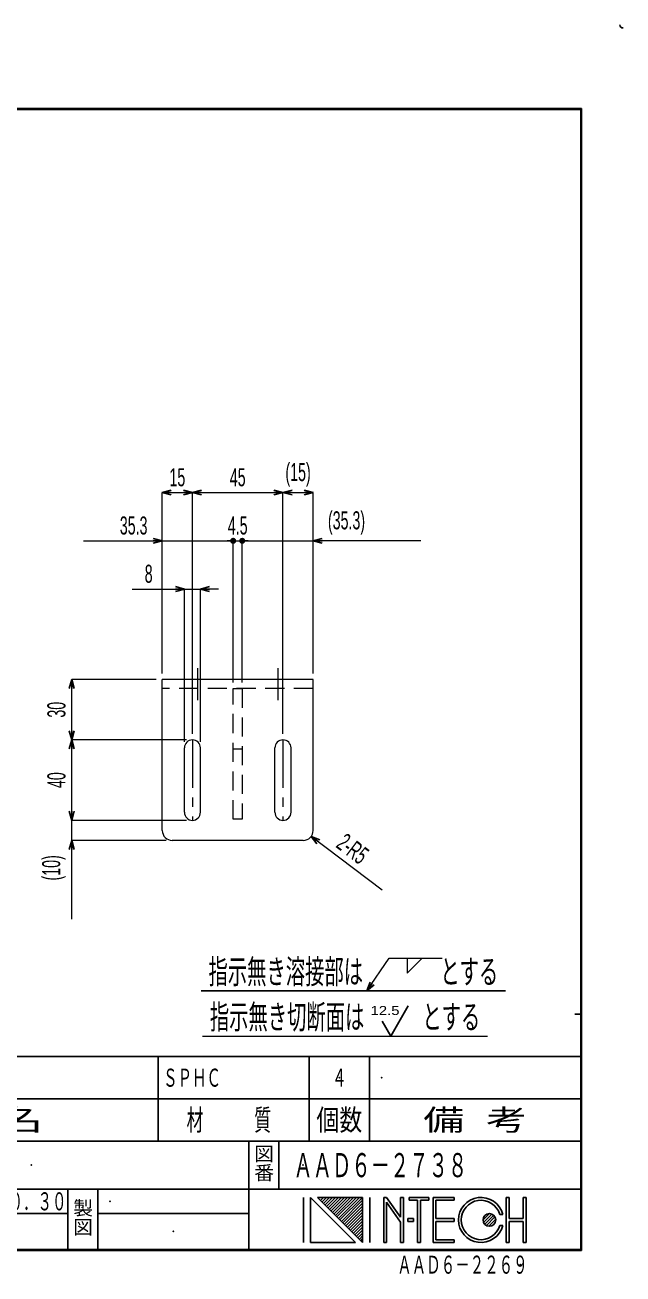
# Model space of a CAD drawing. Header units: millimetres. Extents: x -446 to 446, y -315 to 315.
# Drawn here: x 148 to 446, y -306 to 315 of the extents above; entities that cross this region are included whole.
import ezdxf
from ezdxf.enums import TextEntityAlignment as Align

# ---------------------------------------------------------------- set-up
doc = ezdxf.new("R2010")
doc.units = ezdxf.units.MM
doc.header["$LTSCALE"] = 0.75
doc.header["$PDSIZE"] = 1
doc.linetypes.add('CENTER', pattern=[50.8, 31.75, -6.35, 6.35, -6.35])
doc.linetypes.add('DASHED', pattern=[19.05, 12.7, -6.35])
for name, color, linetype in [('Layer0012', 7, 'Continuous'), ('Layer0013', 7, 'Continuous'), ('Layer0014', 7, 'Continuous')]:
    doc.layers.add(name, color=color, linetype=linetype)
doc.styles.add('dcStyle0', font='ＭＳ Ｐゴシック', dxfattribs={"width": 0.6})
doc.styles.add('dcStyle1', font='@ＭＳ Ｐゴシック', dxfattribs={"width": 0.8})
doc.dimstyles.new('dc_Radial01', dxfattribs={"dimtxt": 9, "dimasz": 4.500339, "dimexe": 0, "dimexo": 3, "dimgap": 3, "dimtad": 3, "dimdec": 1, "dimdsep": 46, "dimtxsty": 'dcStyle0', "dimblk1": 'OPEN30', "dimblk2": 'OPEN30', "dimsah": 1, "dimcen": 0.09, "dimclrd": 4, "dimclre": 4, "dimclrt": 4, "dimadec": 0, "dimazin": 2, "dimtfac": 1, "dimtdec": 4, "dimtofl": 0, "dimtmove": 0, "dimatfit": 3, "dimfxl": 1, "dimarcsym": 1})
doc.dimstyles.new('dc_Rotated', dxfattribs={"dimtxt": 9, "dimasz": 4.500339, "dimexe": 0, "dimexo": 3, "dimgap": 3, "dimtad": 3, "dimdec": 1, "dimdsep": 46, "dimtxsty": 'dcStyle0', "dimblk1": 'OPEN30', "dimblk2": 'OPEN30', "dimsah": 1, "dimcen": 0.09, "dimclrd": 4, "dimclre": 4, "dimclrt": 4, "dimadec": 0, "dimazin": 2, "dimtfac": 1, "dimtdec": 4, "dimtmove": 0, "dimatfit": 3, "dimfxl": 1, "dimarcsym": 1})

# ---------------------------------------------------------------- blocks, each defined once
blk = doc.blocks.new('DC_GROUP_AAD6-2738_4')
at = {"layer": 'Layer0013', "color": 4, "linetype": 'Continuous', "lineweight": 25}
for p, q in [((330.09, -187.85), (338.75, -172.85)), ((325.75, -180.35), (330.09, -187.85))]:
    blk.add_line(p, q, dxfattribs=at)
at = {"layer": 'Layer0013', "color": 4, "style": 'dcStyle0', "width": 1.291922}
blk.add_text('12.5', height=4.5, dxfattribs=at).set_placement((320.02, -177.35), (334.42, -177.35), align=Align.FIT)
blk = doc.blocks.new('_Open30')
at = {"color": 0, "linetype": 'ByBlock', "lineweight": -2}
for p, q in [((-1, 0.267949), (0, 0)), ((0, 0), (-1, -0.267949)), ((0, 0), (-1, 0))]:
    blk.add_line(p, q, dxfattribs=at)
blk = doc.blocks.new('DC_GROUP_AAD6-2738_5')
at = {"layer": 'Layer0013', "color": 4, "linetype": 'Continuous', "lineweight": 13}
for p, q in [((318.25, -165.35), (329.2, -149.06)), ((329.2, -149.06), (355.62, -149.06)), ((338.2, -149.06), (338.2, -156.56)), ((338.2, -149.06), (345.7, -149.06)), ((338.2, -156.56), (345.7, -149.06))]:
    blk.add_line(p, q, dxfattribs=at)
at = {"layer": 'Layer0013', "color": 4, "xscale": 4.500345800894138, "yscale": 4.500244740756384, "rotation": 236.0825694630273}
blk.add_blockref('_Open30', (318.25, -165.35), dxfattribs=at)
blk = doc.blocks.new('DC_GROUP_AAD6-2738_6')
at = {"layer": 'Layer0013', "color": 4, "linetype": 'Continuous', "lineweight": 18}
blk.add_line((236.55, -187.85), (378.15, -187.85), dxfattribs=at)
at = {"layer": 'Layer0013', "color": 4, "style": 'dcStyle0', "width": 0.619648}
blk.add_text('指示無き切断面は\u3000\u3000\u3000とする', height=12, dxfattribs=at).set_placement((240.15, -184.25), (374.55, -184.25), align=Align.FIT)
blk = doc.blocks.new('DC_GROUP_AAD6-2738_7')
at = {"layer": 'Layer0013', "color": 4, "linetype": 'Continuous', "lineweight": 25}
blk.add_line((235.88, -165.35), (387.08, -165.35), dxfattribs=at)
at = {"layer": 'Layer0013', "color": 4, "style": 'dcStyle0', "width": 0.630214}
blk.add_text('指示無き溶接部は\u3000\u3000\u3000\u3000とする', height=12, dxfattribs=at).set_placement((239.48, -161.75), (383.48, -161.75), align=Align.FIT)
blk = doc.blocks.new('*D11')
at = {"layer": 'Layer0012', "color": 4, "linetype": 'Continuous', "lineweight": 13}
for p, q in [((201.51, 34.47), (227.5, 34.47)), ((227.5, 34.47), (235.5, 34.47)), ((227.5, -41.53), (227.5, 34.47)), ((235.5, -41.53), (235.5, 34.47)), ((244.5, 34.47), (235.5, 34.47))]:
    blk.add_line(p, q, dxfattribs=at)
at = {"layer": 'Layer0012', "color": 4, "xscale": 4.500345800894138, "yscale": 4.500244740756384}
for p, rotation in [((227.5, 34.47), 360), ((235.5, 34.47), 180)]:
    blk.add_blockref('_Open30', p, dxfattribs=dict(at, rotation=rotation))
at = {"layer": 'Layer0012', "color": 4, "insert": (211.71, 37.47), "char_height": 9, "attachment_point": 9, "style": 'dcStyle0'}
blk.add_mtext('\\T1.00;8', dxfattribs=at)
blk = doc.blocks.new('*D12')
at = {"layer": 'Layer0012', "color": 4, "linetype": 'Continuous', "lineweight": 13}
for p, q in [((216.5, 82.47), (231.5, 82.47)), ((216.5, -7.53), (216.5, 82.47)), ((231.5, -37.53), (231.5, 82.47))]:
    blk.add_line(p, q, dxfattribs=at)
at = {"layer": 'Layer0012', "color": 4, "xscale": 4.500345800894138, "yscale": 4.500244740756384}
for p, rotation in [((216.5, 82.47), 180), ((231.5, 82.47), 360)]:
    blk.add_blockref('_Open30', p, dxfattribs=dict(at, rotation=rotation))
at = {"layer": 'Layer0012', "color": 4, "insert": (224, 85.47), "char_height": 9, "attachment_point": 8, "style": 'dcStyle0'}
blk.add_mtext('\\T1.00;15', dxfattribs=at)
blk = doc.blocks.new('*D13')
at = {"layer": 'Layer0012', "color": 4, "linetype": 'Continuous', "lineweight": 13}
for p, q in [((231.5, 82.47), (276.5, 82.47)), ((231.5, -37.53), (231.5, 82.47)), ((276.5, -37.53), (276.5, 82.47))]:
    blk.add_line(p, q, dxfattribs=at)
at = {"layer": 'Layer0012', "color": 4, "xscale": 4.500345800894138, "yscale": 4.500244740756384}
for p, rotation in [((231.5, 82.47), 180), ((276.5, 82.47), 360)]:
    blk.add_blockref('_Open30', p, dxfattribs=dict(at, rotation=rotation))
at = {"layer": 'Layer0012', "color": 4, "insert": (254, 85.47), "char_height": 9, "attachment_point": 8, "style": 'dcStyle0'}
blk.add_mtext('\\T1.00;45', dxfattribs=at)
blk = doc.blocks.new('*D14')
at = {"layer": 'Layer0012', "color": 4, "linetype": 'Continuous', "lineweight": 13}
for p, q in [((276.5, 82.47), (291.5, 82.47)), ((276.5, -37.53), (276.5, 82.47)), ((291.5, -7.53), (291.5, 82.47))]:
    blk.add_line(p, q, dxfattribs=at)
at = {"layer": 'Layer0012', "color": 4, "xscale": 4.500345800894138, "yscale": 4.500244740756384}
for p, rotation in [((276.5, 82.47), 180), ((291.5, 82.47), 360)]:
    blk.add_blockref('_Open30', p, dxfattribs=dict(at, rotation=rotation))
at = {"layer": 'Layer0012', "color": 4, "insert": (284, 85.47), "char_height": 9, "attachment_point": 8, "style": 'dcStyle0'}
blk.add_mtext('\\T1.00;(15)', dxfattribs=at)
blk = doc.blocks.new('_Dot')
at = {"color": 0, "linetype": 'ByBlock', "lineweight": -2}
blk.add_line((-0.5, 0), (-1, 0), dxfattribs=at)
at = {"color": 0, "linetype": 'ByBlock', "const_width": 0.5}
blk.add_lwpolyline([(-0.25, 0, 1), (0.25, 0, 1)], format="xyb", close=True, dxfattribs=at)
blk = doc.blocks.new('*D15')
at = {"layer": 'Layer0012', "color": 4, "linetype": 'Continuous', "lineweight": 13}
for p, q in [((177.35, 58.47), (216.5, 58.47)), ((216.5, 58.47), (251.75, 58.47)), ((216.5, -7.53), (216.5, 58.47)), ((251.75, -12.03), (251.75, 58.47))]:
    blk.add_line(p, q, dxfattribs=at)
at = {"layer": 'Layer0012', "color": 4, "rotation": 360}
for name, p, xscale, yscale in [('_Open30', (216.5, 58.47), 4.500345800894138, 4.500244740756384), ('_Dot', (251.75, 58.47), 3, 3)]:
    blk.add_blockref(name, p, dxfattribs=dict(at, xscale=xscale, yscale=yscale))
at = {"layer": 'Layer0012', "color": 4, "insert": (209.15, 61.47), "char_height": 9, "attachment_point": 9, "style": 'dcStyle0'}
blk.add_mtext('\\T1.00;35.3', dxfattribs=at)
blk = doc.blocks.new('*D16')
at = {"layer": 'Layer0012', "color": 4, "linetype": 'Continuous', "lineweight": 13}
for p, q in [((251.75, 58.47), (256.25, 58.47)), ((251.75, -12.03), (251.75, 58.47)), ((256.25, -12.03), (256.25, 58.47))]:
    blk.add_line(p, q, dxfattribs=at)
at = {"layer": 'Layer0012', "color": 4, "insert": (254, 61.47), "char_height": 9, "attachment_point": 8, "style": 'dcStyle0'}
blk.add_mtext('\\T1.00;4.5', dxfattribs=at)
blk = doc.blocks.new('*D17')
at = {"layer": 'Layer0012', "color": 4, "linetype": 'Continuous', "lineweight": 13}
for p, q in [((256.25, 58.47), (291.5, 58.47)), ((256.25, -12.03), (256.25, 58.47)), ((291.5, -7.53), (291.5, 58.47)), ((345.05, 58.47), (291.5, 58.47))]:
    blk.add_line(p, q, dxfattribs=at)
at = {"layer": 'Layer0012', "color": 4, "rotation": 180}
for name, p, xscale, yscale in [('_Dot', (256.25, 58.47), 3, 3), ('_Open30', (291.5, 58.47), 4.500345800894138, 4.500244740756384)]:
    blk.add_blockref(name, p, dxfattribs=dict(at, xscale=xscale, yscale=yscale))
at = {"layer": 'Layer0012', "color": 4, "insert": (298.85, 61.47), "char_height": 9, "attachment_point": 7, "style": 'dcStyle0'}
blk.add_mtext('\\T1.00;(35.3)', dxfattribs=at)
blk = doc.blocks.new('*D18')
at = {"layer": 'Layer0012', "color": 4, "linetype": 'Continuous', "lineweight": 13}
for p, q in [((171.5, -90.53), (171.5, -80.53)), ((228.5, -80.53), (171.5, -80.53)), ((218.5, -90.53), (171.5, -90.53)), ((171.5, -129.68), (171.5, -90.53))]:
    blk.add_line(p, q, dxfattribs=at)
at = {"layer": 'Layer0012', "color": 4, "xscale": 4.500345800894138, "yscale": 4.500244740756384, "rotation": 90}
blk.add_blockref('_Open30', (171.5, -90.53), dxfattribs=at)
at = {"layer": 'Layer0012', "color": 4, "insert": (168.5, -97.88), "char_height": 9, "attachment_point": 9, "rotation": 90, "style": 'dcStyle0'}
blk.add_mtext('\\T1.00;(10)', dxfattribs=at)
blk = doc.blocks.new('*D19')
at = {"layer": 'Layer0012', "color": 4, "linetype": 'Continuous', "lineweight": 13}
for p, q in [((171.5, -80.53), (171.5, -40.53)), ((228.5, -40.53), (171.5, -40.53)), ((228.5, -80.53), (171.5, -80.53))]:
    blk.add_line(p, q, dxfattribs=at)
at = {"layer": 'Layer0012', "color": 4, "xscale": 4.500345800894138, "yscale": 4.500244740756384}
for p, rotation in [((171.5, -40.53), 90), ((171.5, -80.53), 270)]:
    blk.add_blockref('_Open30', p, dxfattribs=dict(at, rotation=rotation))
at = {"layer": 'Layer0012', "color": 4, "insert": (168.5, -60.53), "char_height": 9, "attachment_point": 8, "rotation": 90, "style": 'dcStyle0'}
blk.add_mtext('\\T1.00;40', dxfattribs=at)
blk = doc.blocks.new('*D20')
at = {"layer": 'Layer0012', "color": 4, "linetype": 'Continuous', "lineweight": 13}
for p, q in [((171.5, -40.53), (171.5, -10.53)), ((213.5, -10.53), (171.5, -10.53)), ((228.5, -40.53), (171.5, -40.53))]:
    blk.add_line(p, q, dxfattribs=at)
at = {"layer": 'Layer0012', "color": 4, "xscale": 4.500345800894138, "yscale": 4.500244740756384}
for p, rotation in [((171.5, -10.53), 90), ((171.5, -40.53), 270)]:
    blk.add_blockref('_Open30', p, dxfattribs=dict(at, rotation=rotation))
at = {"layer": 'Layer0012', "color": 4, "insert": (168.5, -25.53), "char_height": 9, "attachment_point": 8, "rotation": 90, "style": 'dcStyle0'}
blk.add_mtext('\\T1.00;30', dxfattribs=at)
blk = doc.blocks.new('*D28')
at = {"layer": 'Layer0012', "color": 4, "linetype": 'Continuous', "lineweight": 13}
blk.add_line((325.81, -115.31), (290.49, -88.55), dxfattribs=at)
at = {"layer": 'Layer0012', "color": 4, "xscale": 4.500345800894138, "yscale": 4.500244740756384, "rotation": 142.8530366080072}
blk.add_blockref('_Open30', (290.49, -88.55), dxfattribs=at)
at = {"layer": 'Layer0012', "color": 4, "insert": (302.28, -93.72), "char_height": 9, "attachment_point": 7, "rotation": 322.85304, "style": 'dcStyle0'}
blk.add_mtext('\\T1.00;2-R5', dxfattribs=at)
blk = doc.blocks.new('DC_GROUP_AAD6-2738_8')
at = {"color": 3, "linetype": 'Continuous', "lineweight": 18}
for p, q in [((227.5, -76.53), (227.5, -44.53)), ((235.5, -76.53), (235.5, -44.53))]:
    blk.add_line(p, q, dxfattribs=at)
for centre, start, end in [((231.5, -44.53), 0, 180), ((231.5, -76.53), 180, 0)]:
    blk.add_arc(centre, 4, start, end, dxfattribs=at)
blk = doc.blocks.new('DC_GROUP_AAD6-2738_9')
at = {"color": 3, "linetype": 'Continuous', "lineweight": 18}
for p, q in [((272.5, -76.53), (272.5, -44.53)), ((280.5, -76.53), (280.5, -44.53))]:
    blk.add_line(p, q, dxfattribs=at)
for centre, start, end in [((276.5, -44.53), 0, 180), ((276.5, -76.53), 180, 0)]:
    blk.add_arc(centre, 4, start, end, dxfattribs=at)
blk = doc.blocks.new('DC_GROUP_AAD6-2738_10')
at = {"color": 3, "linetype": 'DASHED', "lineweight": 18}
for p, q in [((251.75, -15.03), (256.25, -15.03)), ((251.75, -80.01), (251.75, -15.03)), ((256.25, -15.03), (256.25, -80.01)), ((256.25, -80.01), (251.75, -80.01))]:
    blk.add_line(p, q, dxfattribs=at)
blk = doc.blocks.new('DC_GROUP_AAD6-2738_12')
at = {"color": 3, "linetype": 'Continuous', "lineweight": 18}
for p, q in [((291.5, -10.53), (216.5, -10.53)), ((216.5, -85.53), (216.5, -10.53)), ((291.5, -85.53), (291.5, -10.53)), ((286.5, -90.53), (221.5, -90.53))]:
    blk.add_line(p, q, dxfattribs=at)
for centre, start, end in [((221.5, -85.53), 180, 270), ((286.5, -85.53), 270, 0)]:
    blk.add_arc(centre, 5, start, end, dxfattribs=at)
blk = doc.blocks.new('DC_GROUP_AAD6-2738_11')
at = {"color": 3, "linetype": 'DASHED', "lineweight": 18}
blk.add_line((291.5, -15.03), (216.5, -15.03), dxfattribs=at)
at = {"linetype": 'Continuous'}
blk.add_blockref('DC_GROUP_AAD6-2738_12', (0, 0), dxfattribs=at)

msp = doc.modelspace()

# ---------------------------------------------------------------- linework, layer by layer
at = {"color": 2, "linetype": 'CENTER', "lineweight": 18}
for p, q in [((234, -4.79), (234, -20.79)), ((274, -4.79), (274, -20.79)), ((231.5, -40.53), (231.5, -80.53)), ((276.5, -40.53), (276.5, -80.53))]:
    msp.add_line(p, q, dxfattribs=at)
at = {"color": 3, "linetype": 'DASHED', "lineweight": 18}
msp.add_line((251.75, -45.03), (256.25, -45.03), dxfattribs=at)
at = {"layer": 'Layer0014', "color": 3, "linetype": 'Continuous', "lineweight": 25}
for p, q in [((424.95, 273.45), (-424.95, 273.45)), ((424.95, -294.45), (424.95, 273.45)), ((-424.5, 273), (424.5, 273)), ((424.5, 273), (424.5, -294)), ((424.5, -177), (421.5, -177)), ((424.5, -198), (-424.5, -198)), ((214.5, -198), (214.5, -240)), ((289.5, -240), (289.5, -198)), ((319.5, -198), (319.5, -240)), ((4.5, -219), (424.5, -219)), ((4.5, -240), (424.5, -240)), ((259.5, -264), (259.5, -240)), ((4.5, -264), (424.5, -264)), ((169.5, -264), (169.5, -294)), ((259.5, -294), (259.5, -264)), ((286.69, -268.07), (286.69, -290.47)), ((290.19, -268.07), (290.19, -290.47)), ((312.59, -290.47), (290.19, -268.07)), ((293.69, -268.07), (316.09, -290.47)), ((316.09, -268.07), (293.69, -268.07)), ((296.66, -268.07), (295.17, -269.55)), ((298.14, -268.07), (295.92, -270.29)), ((299.63, -268.07), (296.66, -271.04)), ((301.11, -268.07), (297.4, -271.78)), ((302.6, -268.07), (298.14, -272.52)), ((304.08, -268.07), (298.89, -273.26)), ((305.57, -268.07), (299.63, -274.01)), ((307.05, -268.07), (300.37, -274.75)), ((308.54, -268.07), (301.11, -275.49)), ((310.02, -268.07), (301.86, -276.23)), ((311.51, -268.07), (302.6, -276.98)), ((312.99, -268.07), (303.34, -277.72)), ((314.48, -268.07), (304.08, -278.46)), ((315.96, -268.07), (304.83, -279.2)), ((316.09, -269.43), (305.57, -279.95)), ((316.09, -270.91), (306.31, -280.69)), ((316.09, -272.4), (307.05, -281.43)), ((316.09, -290.47), (316.09, -268.07)), ((319.59, -268.07), (319.59, -290.47)), ((326.59, -268.07), (326.59, -290.47)), ((326.59, -268.07), (327.99, -268.07)), ((334.99, -277.87), (327.99, -268.07)), ((327.99, -270.48), (334.99, -280.28)), ((327.99, -270.48), (327.99, -290.47)), ((334.99, -268.07), (336.39, -268.07)), ((334.99, -277.87), (334.99, -268.07)), ((336.39, -268.07), (336.39, -290.47)), ((339.19, -268.07), (348.99, -268.07)), ((339.19, -269.47), (339.19, -268.07)), ((343.39, -269.47), (339.19, -269.47)), ((343.39, -290.47), (343.39, -269.47)), ((348.99, -269.47), (344.79, -269.47)), ((344.79, -269.47), (344.79, -290.47)), ((348.99, -268.07), (348.99, -269.47)), ((351.09, -268.07), (361.59, -268.07)), ((351.09, -290.47), (351.09, -268.07)), ((361.59, -269.47), (352.49, -269.47)), ((352.49, -269.47), (352.49, -278.57)), ((361.59, -268.07), (361.59, -269.47)), ((387.49, -268.07), (387.49, -290.47)), ((387.49, -268.07), (388.89, -268.07)), ((388.89, -268.07), (388.89, -278.57)), ((397.29, -268.07), (395.89, -268.07)), ((395.89, -268.07), (395.89, -278.57)), ((397.29, -290.47), (397.29, -268.07)), ((316.09, -273.88), (307.79, -282.17)), ((316.09, -275.37), (308.54, -282.92)), ((316.09, -276.85), (309.28, -283.66)), ((316.09, -278.34), (310.02, -284.4)), ((338.49, -278.57), (341.29, -278.57)), ((338.49, -279.97), (338.49, -278.57)), ((341.29, -278.57), (341.29, -279.97)), ((352.49, -278.57), (361.59, -278.57)), ((361.59, -278.57), (361.59, -279.97)), ((379.09, -276.12), (375.94, -279.27)), ((380.32, -276.37), (376.19, -280.5)), ((381.22, -276.95), (376.77, -281.4)), ((381.87, -277.79), (377.61, -282.05)), ((382.22, -278.93), (378.75, -282.4)), ((384.28, -276.47), (385.73, -276.47)), ((388.89, -278.57), (395.89, -278.57)), ((316.09, -279.82), (310.76, -285.14)), ((316.09, -281.31), (311.51, -285.89)), ((316.09, -282.79), (312.25, -286.63)), ((316.09, -284.27), (312.99, -287.37)), ((334.99, -280.28), (334.99, -290.47)), ((341.29, -279.97), (338.49, -279.97)), ((361.59, -279.97), (352.49, -279.97)), ((352.49, -279.97), (352.49, -289.07)), ((381.85, -280.78), (380.6, -282.03)), ((384.28, -282.07), (385.73, -282.07)), ((388.89, -279.97), (395.89, -279.97)), ((388.89, -279.97), (388.89, -290.47)), ((395.89, -279.97), (395.89, -290.47)), ((290.19, -290.47), (312.59, -290.47)), ((316.09, -285.76), (313.73, -288.11)), ((316.09, -287.24), (314.48, -288.86)), ((316.09, -288.73), (315.22, -289.6)), ((316.09, -290.21), (315.96, -290.34)), ((327.99, -290.47), (326.59, -290.47)), ((336.39, -290.47), (334.99, -290.47)), ((344.79, -290.47), (343.39, -290.47)), ((361.59, -290.47), (351.09, -290.47)), ((352.49, -289.07), (361.59, -289.07)), ((361.59, -289.07), (361.59, -290.47)), ((387.49, -290.47), (388.89, -290.47)), ((395.89, -290.47), (397.29, -290.47)), ((-424.95, -294.45), (424.95, -294.45)), ((424.5, -294), (-424.5, -294))]:
    msp.add_line(p, q, dxfattribs=at)
at = {"layer": 'Layer0014', "color": 4, "linetype": 'Continuous', "lineweight": 25}
for p, q in [((274.5, -240), (274.5, -264)), ((184.5, -264), (184.5, -294)), ((94.5, -276), (169.5, -276)), ((184.5, -276), (259.5, -276))]:
    msp.add_line(p, q, dxfattribs=at)
at = {"layer": 'Layer0014', "color": 3, "linetype": 'Continuous', "lineweight": 25}
msp.add_circle((379.09, -279.27), 3.15, dxfattribs=at)
at = {"layer": 'Layer0014', "color": 5, "linetype": 'Continuous', "lineweight": 25}
msp.add_arc((445.5, 315), 1.5, 180, 270, dxfattribs=at)
at = {"layer": 'Layer0014', "color": 3, "linetype": 'Continuous', "lineweight": 25}
for radius, start, end in [(11.2, 14.47751, 345.52249), (9.8, 16.60155, 343.39845)]:
    msp.add_arc((374.89, -279.27), radius, start, end, dxfattribs=at)
at = {"layer": 'Layer0014', "color": 5, "linetype": 'Continuous'}
for p in [(220.5, -208.5), (304.5, -208.5), (325.5, -208.5), (151.5, -252), (286.5, -252), (190.5, -270), (222, -285), (394.5, -301.5)]:
    msp.add_point(p, dxfattribs=at)

# ---------------------------------------------------------------- block references
at = {"linetype": 'Continuous'}
for name in ['DC_GROUP_AAD6-2738_11', 'DC_GROUP_AAD6-2738_10', 'DC_GROUP_AAD6-2738_8', 'DC_GROUP_AAD6-2738_9']:
    msp.add_blockref(name, (0, 0), dxfattribs=at)
at = {"layer": 'Layer0013', "linetype": 'Continuous'}
for name in ['DC_GROUP_AAD6-2738_7', 'DC_GROUP_AAD6-2738_5', 'DC_GROUP_AAD6-2738_6', 'DC_GROUP_AAD6-2738_4']:
    msp.add_blockref(name, (0, 0), dxfattribs=at)

# ---------------------------------------------------------------- texts
at = {"layer": 'Layer0013', "color": 4, "style": 'dcStyle0'}
for s, height, width, p, p2 in [('ＳＰＨＣ', 9, 0.742009, (216.9, -213), (245.7, -213)), ('４', 9, 0.804527, (300.9, -213), (308.1, -213)), ('ＡＡＤ６－２７３８', 12, 0.749406, (281.7, -258), (368.1, -258)), ('２０２６．１０．３０', 9, 0.809085, (96.9, -274.5), (168.9, -274.5)), ('ＡＡＤ６－２２６９', 9, 0.749406, (333.3, -306), (398.1, -306))]:
    msp.add_text(s, height=height, dxfattribs=dict(at, width=width)).set_placement(p, p2, align=Align.FIT)
at = {"layer": 'Layer0014', "color": 2, "style": 'dcStyle0'}
for s, width, p, p2 in [('品   名', 1.482973, (91.5, -234.75), (157.5, -234.75)), ('材\u3000\u3000\u3000質', 0.688684, (228.6, -234.75), (270.6, -234.75)), ('個数', 0.746429, (293.1, -234.75), (315.9, -234.75)), ('備  考', 1.294793, (346.2, -234.75), (397.8, -234.75))]:
    msp.add_text(s, height=10.5, dxfattribs=dict(at, width=width)).set_placement(p, p2, align=Align.FIT)
at = {"layer": 'Layer0014', "color": 2, "style": 'dcStyle1', "width": 0.9625}
for s, p in [('図番', (263.4, -241.5)), ('製図', (173.4, -268.5))]:
    msp.add_text(s, height=7.2, rotation=270, dxfattribs=at).set_placement(p)

# ---------------------------------------------------------------- dimensions: what is measured, and where the dimension line sits
at = {"layer": 'Layer0012', "linetype": 'Continuous', "lineweight": 13}
for base, p1, p2, override, picture, middle in [((231.5, 82.47), (216.5, -10.53), (231.5, -40.53), {"dimtxt": 9, "dimasz": 4.500339, "dimexe": 0, "dimexo": 3, "dimgap": 3, "dimtad": 3, "dimtih": 0, "dimtoh": 0, "dimdec": 1, "dimlfac": 1, "dimzin": 8, "dimtxsty": 'dcStyle0', "dimblk1": 'Open30', "dimblk2": 'Open30', "dimsah": 1, "dimclrd": 4, "dimclre": 4, "dimclrt": 4, "dimazin": 2, "dimtofl": 1, "dimtolj": 0, "dimtzin": 8, "dimarcsym": 1}, '*D12', (224, 82.47)), ((276.5, 82.47), (231.5, -40.53), (276.5, -40.53), {"dimtxt": 9, "dimasz": 4.500339, "dimexe": 0, "dimexo": 3, "dimgap": 3, "dimtad": 3, "dimtih": 0, "dimtoh": 0, "dimdec": 1, "dimlfac": 1, "dimzin": 8, "dimtxsty": 'dcStyle0', "dimblk1": 'Open30', "dimblk2": 'Open30', "dimsah": 1, "dimclrd": 4, "dimclre": 4, "dimclrt": 4, "dimazin": 2, "dimtofl": 1, "dimtolj": 0, "dimtzin": 8, "dimarcsym": 1}, '*D13', (254, 82.47)), ((251.7513347, 58.46902067), (216.5013347, -10.53097933), (251.7513347, -15.03097933), {"dimtxt": 9, "dimasz": 3, "dimexe": 0, "dimexo": 3, "dimgap": 3, "dimtad": 3, "dimtih": 0, "dimtoh": 0, "dimdec": 1, "dimlfac": 1, "dimzin": 8, "dimtxsty": 'dcStyle0', "dimblk1": 'Dot', "dimblk2": 'Dot', "dimsah": 1, "dimclrd": 4, "dimclre": 4, "dimclrt": 4, "dimazin": 2, "dimtofl": 1, "dimtolj": 0, "dimtzin": 8, "dimarcsym": 1}, '*D15', (194.7543347, 58.46902067)), ((256.25, 58.47), (251.75, -15.03), (256.25, -15.03), {"dimtxt": 9, "dimasz": 4.500339, "dimexe": 0, "dimexo": 3, "dimgap": 3, "dimtad": 3, "dimtih": 0, "dimtoh": 0, "dimdec": 1, "dimlfac": 1, "dimzin": 8, "dimtxsty": 'dcStyle0', "dimblk1": 'Open30', "dimblk2": 'Open30', "dimsah": 1, "dimclrd": 4, "dimclre": 4, "dimclrt": 4, "dimazin": 2, "dimtofl": 1, "dimtolj": 0, "dimtzin": 8, "dimarcsym": 1}, '*D16', (254, 58.47)), ((235.5, 34.47), (227.5, -44.53), (235.5, -44.53), {"dimtxt": 9, "dimasz": 4.500339, "dimexe": 0, "dimexo": 3, "dimgap": 3, "dimtad": 3, "dimtih": 0, "dimtoh": 0, "dimdec": 1, "dimlfac": 1, "dimzin": 8, "dimtxsty": 'dcStyle0', "dimblk1": 'Open30', "dimblk2": 'Open30', "dimsah": 1, "dimclrd": 4, "dimclre": 4, "dimclrt": 4, "dimazin": 2, "dimtofl": 1, "dimtolj": 0, "dimtzin": 8, "dimarcsym": 1}, '*D11', (208.11, 34.47))]:
    dim = msp.add_linear_dim(base=base, p1=p1, p2=p2, dimstyle='dc_Rotated', override=override, dxfattribs=at)
    dim.commit()
    dim.dimension.update_dxf_attribs({"geometry": picture, "text_midpoint": middle, "dimtype": 160})
for base, p1, p2, override, picture, middle in [((291.5, 82.47), (276.5, -40.53), (291.5, -10.53), {"dimtxt": 9, "dimasz": 4.500339, "dimexe": 0, "dimexo": 3, "dimgap": 3, "dimtad": 3, "dimtih": 0, "dimtoh": 0, "dimdec": 1, "dimlfac": 1, "dimzin": 8, "dimtxsty": 'dcStyle0', "dimblk1": 'Open30', "dimblk2": 'Open30', "dimsah": 1, "dimclrd": 4, "dimclre": 4, "dimclrt": 4, "dimazin": 2, "dimtofl": 1, "dimtolj": 0, "dimtzin": 8, "dimarcsym": 1}, '*D14', (284, 82.47)), ((291.5013347, 58.46902067), (256.2513347, -15.03097933), (291.5013347, -10.53097933), {"dimtxt": 9, "dimasz": 3, "dimexe": 0, "dimexo": 3, "dimgap": 3, "dimtad": 3, "dimtih": 0, "dimtoh": 0, "dimdec": 1, "dimlfac": 1, "dimzin": 8, "dimtxsty": 'dcStyle0', "dimblk1": 'Dot', "dimblk2": 'Dot', "dimsah": 1, "dimclrd": 4, "dimclre": 4, "dimclrt": 4, "dimazin": 2, "dimtofl": 1, "dimtolj": 0, "dimtzin": 8, "dimarcsym": 1}, '*D17', (320.4483347, 58.46902067))]:
    dim = msp.add_linear_dim(base=base, p1=p1, p2=p2, text='(<>)', dimstyle='dc_Rotated', override=override, dxfattribs=at)
    dim.commit()
    dim.dimension.update_dxf_attribs({"geometry": picture, "text_midpoint": middle, "dimtype": 160})
for base, p1, p2, picture, middle in [((171.5, -10.53), (231.5, -40.53), (216.5, -10.53), '*D20', (171.5, -25.53)), ((171.5, -40.53), (231.5, -80.53), (231.5, -40.53), '*D19', (171.5, -60.53))]:
    dim = msp.add_linear_dim(base=base, p1=p1, p2=p2, angle=90, dimstyle='dc_Rotated', override={"dimtxt": 9, "dimasz": 4.500339, "dimexe": 0, "dimexo": 3, "dimgap": 3, "dimtad": 3, "dimtih": 0, "dimtoh": 0, "dimdec": 1, "dimlfac": 1, "dimzin": 8, "dimtxsty": 'dcStyle0', "dimblk1": 'Open30', "dimblk2": 'Open30', "dimsah": 1, "dimclrd": 4, "dimclre": 4, "dimclrt": 4, "dimazin": 2, "dimtofl": 1, "dimtolj": 0, "dimtzin": 8, "dimarcsym": 1}, dxfattribs=at)
    dim.commit()
    dim.dimension.update_dxf_attribs({"geometry": picture, "text_midpoint": middle, "dimtype": 160})
dim = msp.add_linear_dim(base=(171.5, -80.53), p1=(221.5, -90.53), p2=(231.5, -80.53), angle=90, text='(<>)', dimstyle='dc_Rotated', override={"dimtxt": 9, "dimasz": 4.500339, "dimexe": 0, "dimexo": 3, "dimgap": 3, "dimtad": 3, "dimtih": 0, "dimtoh": 0, "dimdec": 1, "dimlfac": 1, "dimzin": 8, "dimtxsty": 'dcStyle0', "dimblk1": 'Open30', "dimblk2": 'Open30', "dimsah": 1, "dimclrd": 4, "dimclre": 4, "dimclrt": 4, "dimazin": 2, "dimtofl": 1, "dimtolj": 0, "dimtzin": 8, "dimarcsym": 1}, dxfattribs=at)
dim.commit()
dim.dimension.update_dxf_attribs({"geometry": '*D18', "text_midpoint": (171.5, -112.28), "dimtype": 160})
dim = msp.add_radius_dim(center=(286.5, -85.53), mpoint=(290.49, -88.55), text='2-R5', dimstyle='dc_Radial01', override={"dimtxt": 9, "dimasz": 4.500339, "dimexe": 0, "dimexo": 3, "dimgap": 3, "dimtad": 3, "dimtih": 0, "dimtoh": 0, "dimdec": 1, "dimlfac": 1, "dimzin": 8, "dimtxsty": 'dcStyle0', "dimblk1": 'Open30', "dimblk2": 'Open30', "dimsah": 1, "dimclrd": 4, "dimclre": 4, "dimclrt": 4, "dimazin": 2, "dimtolj": 0, "dimtzin": 8, "dimarcsym": 1}, dxfattribs=at)
dim.commit()
dim.dimension.update_dxf_attribs({"geometry": '*D28', "text_midpoint": (311.94, -104.81), "dimtype": 164})

doc.saveas('drawing.dxf')
